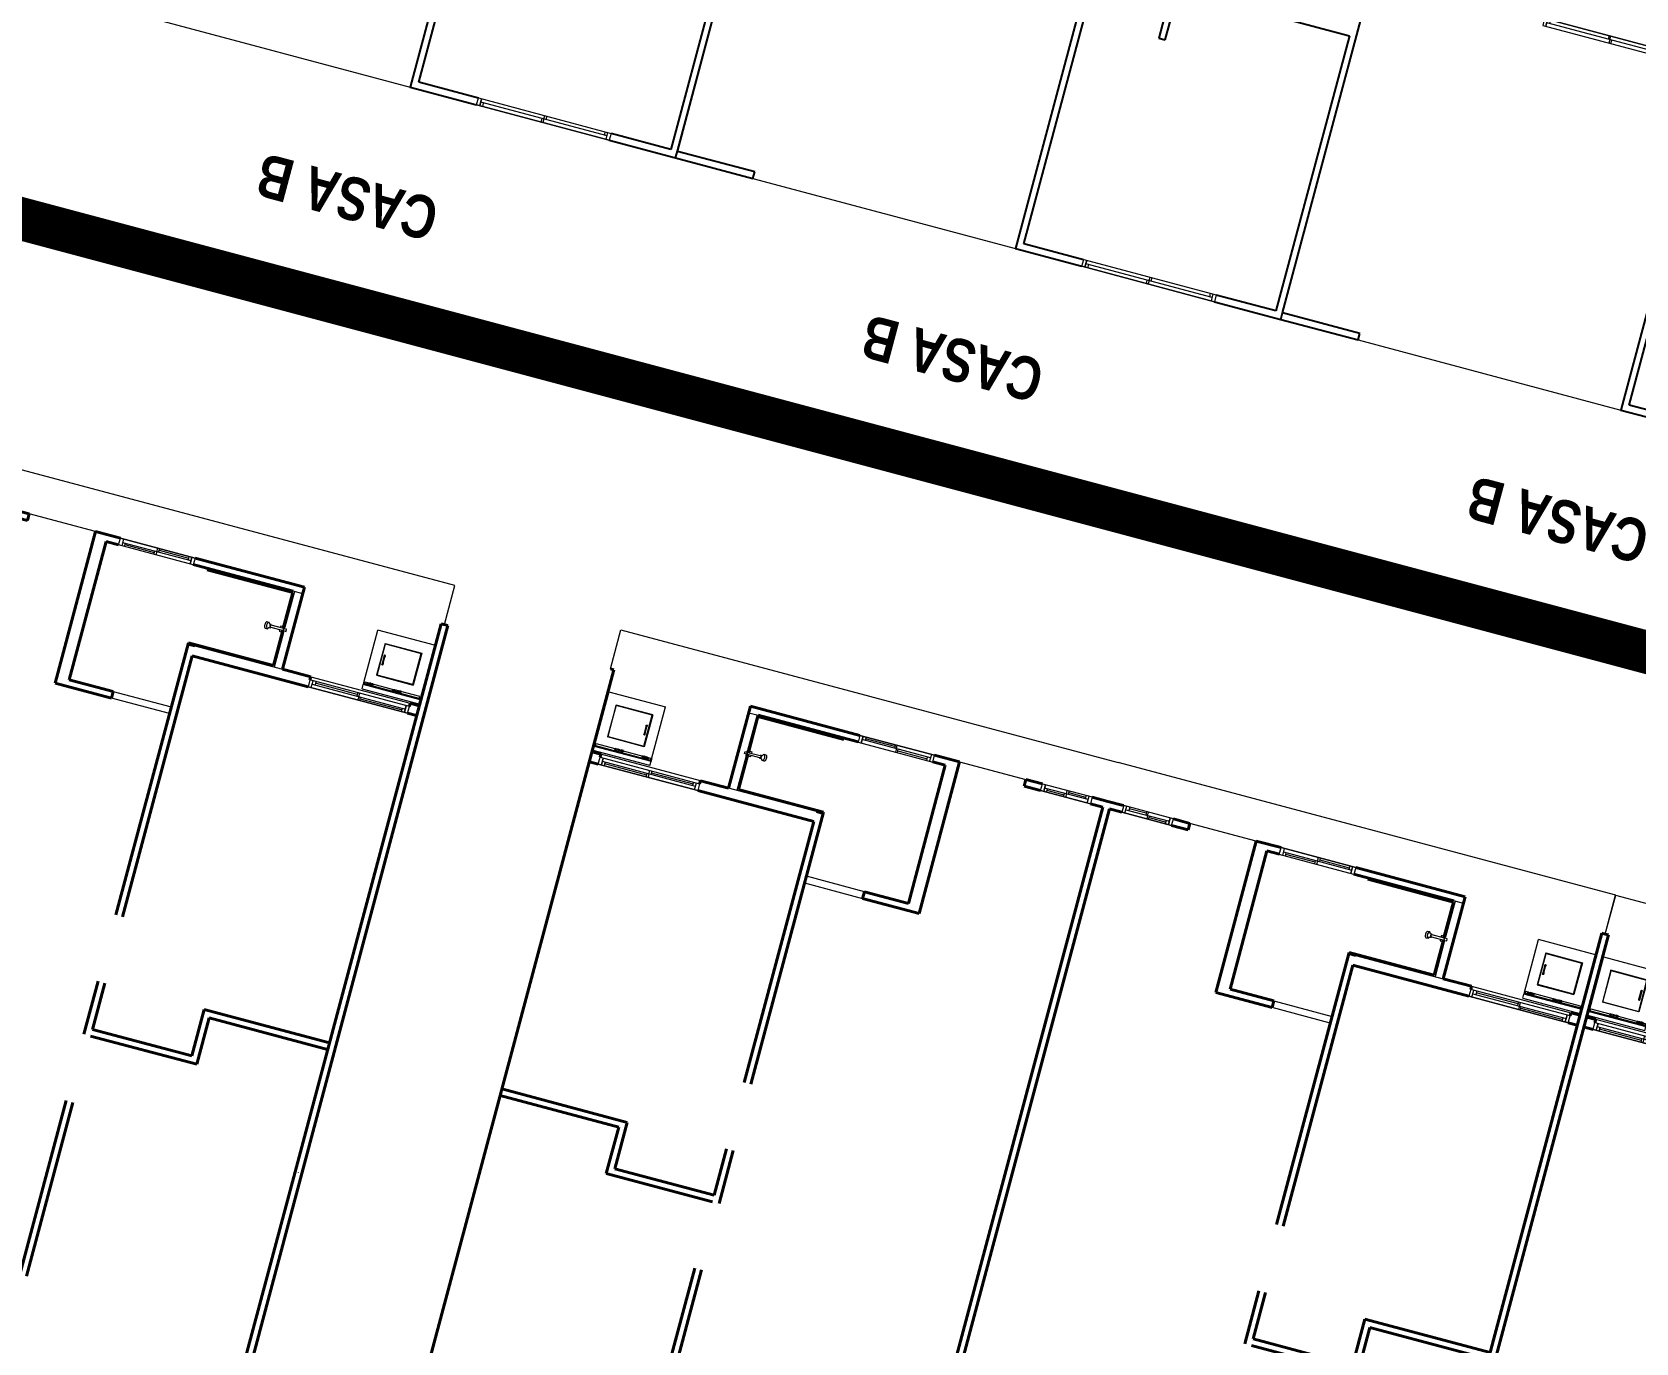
# Model space of a CAD drawing. Header units: metres. Extents: x 689715 to 690980, y 1005284 to 1006835.
# Drawn here: x 690800.23 to 690818.92, y 1005441.75 to 1005457.03 of the extents above; entities that cross this region are included whole.
import ezdxf

# ---------------------------------------------------------------- set-up
doc = ezdxf.new("R2010")
doc.units = ezdxf.units.M
doc.linetypes.add('Dash', pattern=[0.006, 0.003, -0.003])
for name, color, linetype in [('0_HUELLA MAYA 3R', 7, 'Continuous'), ('A-BLDG', 7, 'Continuous'), ('C-LOTE-LINEA', 230, 'Continuous'), ('POLIGONO EFECTIVO FIII', 6, 'Continuous')]:
    doc.layers.add(name, color=color, linetype=linetype)
for name, color, linetype, lineweight in [('A-AREA', 250, 'Dash', 9), ('A-FLOR', 250, 'Continuous', 9), ('A-GLAZ', 151, 'Continuous', 9), ('A-WALL', 250, 'Continuous', 9), ('G-ANNO-TEXT', 2, 'Continuous', 9), ('G-IMPT', 8, 'Continuous', 9), ('P-PIPE', 250, 'Continuous', 9), ('P-SANR-FIXT', 250, 'Continuous', 9), ('Q-SPCQ', 91, 'Continuous', 9)]:
    doc.layers.add(name, color=color, linetype=linetype, lineweight=lineweight)
doc.styles.add('Arial_B', font='', dxfattribs={"width": 0.8, "height": 0.5})
doc.styles.get('Arial_B').set_extended_font_data('Arial', bold=True)

# ---------------------------------------------------------------- blocks, each defined once
blk = doc.blocks.new('Window-Sliding - VENTANA DE 1_60 X 1_20-675561-PLANO CLAVE')
at = {"layer": 'A-GLAZ'}
for p, q in [((0.8, 0.04), (-0.8, 0.04)), ((-0.8, 0.04), (-0.8, -0.043)), ((-0.8, 0.04), (0.8, 0.04)), ((-0.762, -0.043), (-0.762, 0.04)), ((-0.762, 0.04), (-0.762, -0.043)), ((-0.727, 0.04), (-0.727, -0.001)), ((-0.022, 0.04), (-0.022, -0.001)), ((0, -0.001), (0, 0.04)), ((0.762, 0.04), (0.762, -0.043)), ((0.8, -0.043), (0.8, 0.04)), ((-0.8, -0.043), (0.8, -0.043)), ((-0.8, -0.043), (0.8, -0.043)), ((-0.8, -0.043), (0.8, -0.043)), ((0.762, -0.001), (-0.762, -0.001)), ((0, -0.001), (0, -0.043)), ((0.023, -0.043), (0.023, -0.001)), ((0.727, -0.043), (0.727, -0.001))]:
    blk.add_line(p, q, dxfattribs=at)
blk = doc.blocks.new('Window-Sliding - VENTANA DE 1_60 X 1_20-1075703-PLANO CLAVE')
at = {"layer": 'A-GLAZ'}
for p, q in [((-0.8, -0.04), (-0.8, 0.043)), ((-0.8, 0.043), (0.8, 0.043)), ((-0.8, 0.043), (0.8, 0.043)), ((-0.8, 0.043), (0.8, 0.043)), ((-0.762, 0.043), (-0.762, -0.04)), ((-0.762, -0.04), (-0.762, 0.043)), ((0.762, 0.001), (-0.762, 0.001)), ((-0.727, -0.04), (-0.727, 0.001)), ((-0.022, -0.04), (-0.022, 0.001)), ((0, 0.001), (0, 0.043)), ((0, 0.001), (0, -0.04)), ((0.023, 0.043), (0.023, 0.001)), ((0.727, 0.043), (0.727, 0.001)), ((0.762, -0.04), (0.762, 0.043)), ((0.8, 0.043), (0.8, -0.04)), ((0.8, -0.04), (-0.8, -0.04)), ((-0.8, -0.04), (0.8, -0.04))]:
    blk.add_line(p, q, dxfattribs=at)
blk = doc.blocks.new('FRESNO B')
at = {"layer": 'A-FLOR', "color": 141}
blk.add_line((7.917, 17.35), (4.75, 17.35), dxfattribs=at)
at = {"layer": 'A-WALL', "color": 141, "lineweight": 25}
for p, q in [((2.35, 17.35), (1.55, 17.35)), ((1.55, 17.35), (1.55, 17.27)), ((1.55, 17.27), (1.55, 17.27)), ((1.55, 17.27), (1.55, 12.65)), ((1.63, 17.27), (2.35, 17.27)), ((1.63, 13.95), (1.63, 17.27)), ((4.75, 17.35), (3.95, 17.35)), ((3.95, 17.27), (4.67, 17.27)), ((4.67, 17.27), (4.67, 14.15)), ((4.75, 14.15), (4.75, 17.35)), ((7.917, 17.35), (7.917, 17.27)), ((7.917, 17.27), (8.85, 17.27)), ((8.85, 17.35), (7.917, 17.35)), ((8.85, 17.27), (8.85, 12.65)), ((3.69, 14.55), (3.69, 13.95)), ((3.77, 14.55), (3.69, 14.55)), ((3.77, 13.87), (3.77, 14.55)), ((3.69, 13.95), (1.63, 13.95))]:
    blk.add_line(p, q, dxfattribs=at)
at = {"layer": 'A-GLAZ', "color": 141, "rotation": 180}
for name, p in [('Window-Sliding - VENTANA DE 1_60 X 1_20-1075703-PLANO CLAVE', (3.15, 17.31)), ('Window-Sliding - VENTANA DE 1_60 X 1_20-675561-PLANO CLAVE', (5.985, 13.21))]:
    blk.add_blockref(name, p, dxfattribs=at)
at = {"layer": 'G-ANNO-TEXT', "color": 141, "insert": (4.063, 19.029), "char_height": 0.5, "width": 2.64557, "attachment_point": 1, "style": 'Arial_B'}
blk.add_mtext('CASA B', dxfattribs=at)
blk = doc.blocks.new('Shower_System-Symmons-Dia-Shower-Tub_Spout - DUCHA-743155-NIVEL 000')
at = {"layer": 'P-PIPE'}
for p, q in [((10.057, 11.284), (10.031, 11.284)), ((10.063, 11.278), (10.057, 11.284)), ((10.07, 11.266), (10.063, 11.278)), ((10.063, 11.215), (10.07, 11.227)), ((10.085, 11.266), (10.07, 11.266)), ((10.07, 11.227), (10.085, 11.227)), ((10.085, 11.259), (10.091, 11.259)), ((10.085, 11.234), (10.091, 11.234)), ((10.241, 11.259), (10.091, 11.259)), ((10.091, 11.234), (10.241, 11.234)), ((10.246, 11.278), (10.241, 11.261)), ((10.241, 11.261), (10.241, 11.259)), ((10.241, 11.234), (10.241, 11.259)), ((10.241, 11.234), (10.241, 11.232)), ((10.241, 11.232), (10.246, 11.215)), ((10.246, 11.215), (10.246, 11.278)), ((10.25, 11.278), (10.246, 11.278)), ((10.25, 11.259), (10.25, 11.278)), ((10.275, 11.259), (10.25, 11.259)), ((10.25, 11.234), (10.275, 11.234)), ((10.25, 11.215), (10.25, 11.234)), ((10.275, 11.234), (10.275, 11.259)), ((10.031, 11.208), (10.057, 11.208)), ((10.057, 11.208), (10.063, 11.215)), ((10.246, 11.215), (10.25, 11.215))]:
    blk.add_line(p, q, dxfattribs=at)
for centre, major_axis, ratio, start_param, end_param in [((10.057, 11.246), (0, 0.038), 0.494548, 0, 3.141593), ((10.085, 11.246), (0, 0.0191), 0.424754, 5.442117, 10.265847), ((10.085, 11.246), (0, 0.0127), 0.424754, 0, 3.141593)]:
    blk.add_ellipse(centre, major_axis=major_axis, ratio=ratio, start_param=start_param, end_param=end_param, dxfattribs=at)
blk.add_open_spline([(10.031, 11.284), (10.029, 11.284), (10.025, 11.282), (10.02, 11.274), (10.017, 11.262), (10.015, 11.25), (10.016, 11.237), (10.018, 11.225), (10.021, 11.218), (10.024, 11.213), (10.026, 11.21), (10.029, 11.209), (10.03, 11.208), (10.031, 11.208)], degree=3, knots=[-1, -1, -1, -1, -0.868421, -0.736842, -0.631579, -0.526316, -0.421053, -0.315789, -0.210526, -0.157895, -0.105263, -0.052632, 0, 0, 0, 0], dxfattribs=at)
for points in [[(10.091, 11.259), (10.09, 11.261), (10.089, 11.263), (10.087, 11.265), (10.086, 11.266), (10.085, 11.266)], [(10.085, 11.227), (10.086, 11.227), (10.087, 11.228), (10.089, 11.23), (10.09, 11.232), (10.091, 11.234)]]:
    blk.add_open_spline(points, degree=3, dxfattribs=at)
at = {"layer": 'P-SANR-FIXT'}
for p, q in [((10.199, 11.278), (10.199, 11.259)), ((10.235, 11.278), (10.199, 11.278)), ((10.199, 11.234), (10.199, 11.215)), ((10.244, 11.269), (10.244, 11.278)), ((10.244, 11.215), (10.244, 11.224)), ((10.199, 11.215), (10.235, 11.215))]:
    blk.add_line(p, q, dxfattribs=at)
blk = doc.blocks.new('Washer_320 - 11ZWSH05_dwg-1011216-NIVEL 000')
at = {"layer": 'G-IMPT'}
for p, q in [((0, 0.686), (0, 0)), ((0, 0.686), (0.051, 0.686)), ((0.049, 0.686), (0.051, 0.686)), ((0.076, 0.686), (0.051, 0.686)), ((0.051, 0), (0.051, 0.686)), ((0.051, 0), (0.051, 0.686)), ((0.056, 0.013), (0.056, 0.673)), ((0.056, 0.013), (0.056, 0.673)), ((0.063, 0.673), (0.056, 0.673)), ((0.056, 0.673), (0.063, 0.673)), ((0.063, 0.013), (0.063, 0.673)), ((0.085, 0.673), (0.063, 0.673)), ((0.063, 0.013), (0.063, 0.673)), ((0.063, 0.673), (0.085, 0.673)), ((0.068, 0.629), (0.07, 0.639)), ((0.076, 0.629), (0.068, 0.629)), ((0.068, 0.629), (0.069, 0.628)), ((0.068, 0.629), (0.068, 0.616)), ((0.076, 0.629), (0.068, 0.629)), ((0.069, 0.615), (0.068, 0.616)), ((0.068, 0.616), (0.075, 0.616)), ((0.068, 0.616), (0.068, 0.603)), ((0.068, 0.616), (0.075, 0.616)), ((0.069, 0.604), (0.068, 0.603)), ((0.07, 0.604), (0.068, 0.603)), ((0.07, 0.604), (0.068, 0.603)), ((0.068, 0.591), (0.068, 0.603)), ((0.075, 0.603), (0.068, 0.603)), ((0.075, 0.603), (0.068, 0.603)), ((0.069, 0.592), (0.068, 0.591)), ((0.076, 0.591), (0.068, 0.591)), ((0.07, 0.581), (0.068, 0.591)), ((0.076, 0.591), (0.068, 0.591)), ((0.07, 0.639), (0.072, 0.646)), ((0.077, 0.639), (0.07, 0.639)), ((0.07, 0.639), (0.07, 0.635)), ((0.077, 0.639), (0.07, 0.639)), ((0.07, 0.584), (0.07, 0.581)), ((0.077, 0.581), (0.07, 0.581)), ((0.07, 0.581), (0.072, 0.574)), ((0.077, 0.581), (0.07, 0.581)), ((0.074, 0.648), (0.072, 0.646)), ((0.079, 0.646), (0.072, 0.646)), ((0.079, 0.646), (0.072, 0.646)), ((0.072, 0.577), (0.072, 0.574)), ((0.074, 0.572), (0.072, 0.574)), ((0.079, 0.574), (0.072, 0.574)), ((0.079, 0.574), (0.072, 0.574)), ((0.074, 0.648), (0.081, 0.648)), ((0.074, 0.648), (0.081, 0.648)), ((0.074, 0.572), (0.081, 0.572)), ((0.074, 0.572), (0.081, 0.572)), ((0.076, 0.629), (0.075, 0.616)), ((0.081, 0.61), (0.075, 0.616)), ((0.075, 0.616), (0.075, 0.603)), ((0.081, 0.61), (0.075, 0.603)), ((0.076, 0.591), (0.075, 0.603)), ((0.076, 0.686), (0.076, 0.673)), ((0.076, 0.686), (0.708, 0.686)), ((0.077, 0.639), (0.076, 0.629)), ((0.076, 0.629), (0.081, 0.61)), ((0.076, 0.591), (0.081, 0.61)), ((0.076, 0.591), (0.077, 0.581)), ((0.077, 0.639), (0.079, 0.646)), ((0.077, 0.639), (0.081, 0.61)), ((0.077, 0.581), (0.081, 0.61)), ((0.077, 0.581), (0.079, 0.574)), ((0.079, 0.646), (0.081, 0.648)), ((0.079, 0.646), (0.081, 0.61)), ((0.079, 0.574), (0.081, 0.61)), ((0.081, 0.61), (0.079, 0.609)), ((0.081, 0.61), (0.079, 0.609)), ((0.079, 0.574), (0.081, 0.572)), ((0.08, 0.61), (0.081, 0.61)), ((0.08, 0.61), (0.081, 0.61)), ((0.08, 0.61), (0.081, 0.61)), ((0.08, 0.61), (0.081, 0.61)), ((0.084, 0.646), (0.081, 0.648)), ((0.081, 0.648), (0.081, 0.61)), ((0.084, 0.646), (0.081, 0.61)), ((0.086, 0.639), (0.081, 0.61)), ((0.087, 0.629), (0.081, 0.61)), ((0.088, 0.616), (0.081, 0.61)), ((0.088, 0.603), (0.081, 0.61)), ((0.086, 0.581), (0.081, 0.61)), ((0.087, 0.591), (0.081, 0.61)), ((0.084, 0.574), (0.081, 0.61)), ((0.081, 0.572), (0.081, 0.61)), ((0.084, 0.574), (0.081, 0.572)), ((0.084, 0.646), (0.086, 0.639)), ((0.086, 0.581), (0.084, 0.574)), ((0.085, 0.641), (0.085, 0.673)), ((0.085, 0.342), (0.085, 0.579)), ((0.086, 0.639), (0.087, 0.629)), ((0.087, 0.629), (0.086, 0.628)), ((0.087, 0.629), (0.086, 0.628)), ((0.086, 0.592), (0.087, 0.591)), ((0.086, 0.592), (0.087, 0.591)), ((0.086, 0.581), (0.087, 0.591)), ((0.087, 0.629), (0.088, 0.616)), ((0.087, 0.616), (0.088, 0.616)), ((0.088, 0.603), (0.087, 0.603)), ((0.088, 0.603), (0.087, 0.591)), ((0.088, 0.603), (0.088, 0.616)), ((0.58, 0.564), (0.195, 0.564)), ((0.195, 0.564), (0.195, 0.122)), ((0.2, 0.559), (0.195, 0.564)), ((0.58, 0.564), (0.575, 0.559)), ((0.58, 0.564), (0.58, 0.122)), ((0.708, 0), (0.708, 0.686)), ((0.2, 0.127), (0.2, 0.559)), ((0.2, 0.559), (0.575, 0.559)), ((0.332, 0.537), (0.328, 0.533)), ((0.328, 0.528), (0.328, 0.533)), ((0.328, 0.533), (0.339, 0.533)), ((0.332, 0.524), (0.328, 0.528)), ((0.328, 0.528), (0.339, 0.528)), ((0.332, 0.537), (0.337, 0.537)), ((0.332, 0.537), (0.341, 0.536)), ((0.332, 0.524), (0.341, 0.525)), ((0.337, 0.524), (0.332, 0.524)), ((0.344, 0.536), (0.337, 0.537)), ((0.344, 0.525), (0.337, 0.524)), ((0.341, 0.536), (0.339, 0.533)), ((0.339, 0.533), (0.339, 0.528)), ((0.339, 0.533), (0.35, 0.532)), ((0.339, 0.528), (0.35, 0.529)), ((0.341, 0.525), (0.339, 0.528)), ((0.344, 0.536), (0.341, 0.536)), ((0.341, 0.536), (0.35, 0.535)), ((0.35, 0.526), (0.341, 0.525)), ((0.344, 0.525), (0.341, 0.525)), ((0.344, 0.536), (0.35, 0.535)), ((0.344, 0.525), (0.35, 0.526)), ((0.35, 0.535), (0.425, 0.535)), ((0.35, 0.532), (0.35, 0.535)), ((0.35, 0.532), (0.35, 0.529)), ((0.35, 0.532), (0.425, 0.532)), ((0.35, 0.526), (0.35, 0.529)), ((0.425, 0.529), (0.35, 0.529)), ((0.35, 0.526), (0.425, 0.526)), ((0.425, 0.535), (0.431, 0.536)), ((0.425, 0.535), (0.434, 0.536)), ((0.425, 0.535), (0.425, 0.532)), ((0.425, 0.532), (0.436, 0.533)), ((0.425, 0.529), (0.425, 0.532)), ((0.425, 0.529), (0.425, 0.526)), ((0.425, 0.529), (0.436, 0.528)), ((0.431, 0.525), (0.425, 0.526)), ((0.425, 0.526), (0.434, 0.525)), ((0.431, 0.536), (0.438, 0.537)), ((0.431, 0.536), (0.434, 0.536)), ((0.431, 0.525), (0.438, 0.524)), ((0.431, 0.525), (0.434, 0.525)), ((0.443, 0.537), (0.434, 0.536)), ((0.436, 0.533), (0.434, 0.536)), ((0.436, 0.528), (0.434, 0.525)), ((0.443, 0.524), (0.434, 0.525)), ((0.436, 0.528), (0.436, 0.533)), ((0.436, 0.533), (0.447, 0.533)), ((0.436, 0.528), (0.447, 0.528)), ((0.443, 0.537), (0.438, 0.537)), ((0.438, 0.524), (0.443, 0.524)), ((0.443, 0.537), (0.447, 0.533)), ((0.443, 0.524), (0.447, 0.528)), ((0.447, 0.528), (0.447, 0.533)), ((0.575, 0.559), (0.575, 0.127)), ((0.074, 0.342), (0.073, 0.342)), ((0.073, 0.316), (0.073, 0.342)), ((0.084, 0.342), (0.073, 0.342)), ((0.074, 0.316), (0.073, 0.316)), ((0.073, 0.316), (0.084, 0.316)), ((0.073, 0.304), (0.074, 0.304)), ((0.073, 0.304), (0.073, 0.278)), ((0.073, 0.304), (0.084, 0.304)), ((0.074, 0.278), (0.073, 0.278)), ((0.084, 0.278), (0.073, 0.278)), ((0.074, 0.266), (0.073, 0.266)), ((0.084, 0.266), (0.073, 0.266)), ((0.073, 0.24), (0.073, 0.266)), ((0.084, 0.24), (0.073, 0.24)), ((0.073, 0.24), (0.074, 0.24)), ((0.089, 0.342), (0.084, 0.342)), ((0.084, 0.316), (0.084, 0.342)), ((0.089, 0.316), (0.084, 0.316)), ((0.089, 0.304), (0.084, 0.304)), ((0.084, 0.278), (0.084, 0.304)), ((0.089, 0.278), (0.084, 0.278)), ((0.084, 0.266), (0.089, 0.266)), ((0.084, 0.266), (0.084, 0.24)), ((0.089, 0.24), (0.084, 0.24)), ((0.085, 0.304), (0.085, 0.316)), ((0.085, 0.266), (0.085, 0.278)), ((0.085, 0.013), (0.085, 0.24)), ((0.089, 0.342), (0.089, 0.316)), ((0.089, 0.304), (0.089, 0.278)), ((0.089, 0.24), (0.089, 0.266)), ((0.063, 0.013), (0.056, 0.013)), ((0.063, 0.013), (0.056, 0.013)), ((0.056, 0.013), (0.057, 0.013)), ((0.063, 0.013), (0.085, 0.013)), ((0.076, 0.013), (0.076, 0)), ((0.2, 0.127), (0.195, 0.122)), ((0.58, 0.122), (0.195, 0.122)), ((0.2, 0.127), (0.575, 0.127)), ((0.575, 0.127), (0.58, 0.122)), ((0, 0), (0.051, 0)), ((0.051, 0), (0.049, 0)), ((0.076, 0), (0.051, 0)), ((0.708, 0), (0.076, 0))]:
    blk.add_line(p, q, dxfattribs=at)
blk = doc.blocks.new('Washer_320 - LAVADORA-1011223-NIVEL 000')
blk.add_blockref('Washer_320 - 11ZWSH05_dwg-1011216-NIVEL 000', (0, 0))
blk = doc.blocks.new('Window-Sliding - VENTANA DE 1_20 X 1_20-775562-NIVEL 000')
at = {"layer": 'A-GLAZ'}
for p, q in [((0.6, 0.06), (-0.6, 0.06)), ((-0.6, 0.06), (-0.6, -0.023)), ((-0.6, 0.06), (0.6, 0.06)), ((-0.562, -0.023), (-0.562, 0.06)), ((-0.562, 0.06), (-0.562, -0.023)), ((0.562, 0.019), (-0.562, 0.019)), ((-0.527, 0.06), (-0.527, 0.019)), ((-0.022, 0.039), (-0.527, 0.039)), ((-0.022, 0.06), (-0.022, 0.019)), ((0, 0.019), (0, 0.06)), ((0, 0.019), (0, -0.023)), ((0.023, -0.023), (0.023, 0.019)), ((0.527, -0.023), (0.527, 0.019)), ((0.562, 0.06), (0.562, -0.023)), ((0.6, -0.023), (0.6, 0.06)), ((-0.6, -0.023), (0.6, -0.023)), ((-0.6, -0.023), (0.6, -0.023)), ((-0.6, -0.023), (0.6, -0.023)), ((0.023, -0.002), (0.527, -0.002))]:
    blk.add_line(p, q, dxfattribs=at)
blk = doc.blocks.new('Window-Sliding - VENTANA DE 0_60X0_90-1017190-NIVEL 000')
at = {"layer": 'A-GLAZ'}
for p, q in [((0.3, 0.04), (-0.3, 0.04)), ((-0.3, 0.04), (-0.3, -0.043)), ((-0.3, 0.04), (0.3, 0.04)), ((-0.262, -0.043), (-0.262, 0.04)), ((-0.262, 0.04), (-0.262, -0.043)), ((-0.227, 0.04), (-0.227, -0.001)), ((-0.022, 0.019), (-0.227, 0.019)), ((-0.022, 0.04), (-0.022, -0.001)), ((0, -0.001), (0, 0.04)), ((0.262, 0.04), (0.262, -0.043)), ((0.3, -0.043), (0.3, 0.04)), ((-0.3, -0.043), (0.3, -0.043)), ((-0.3, -0.043), (0.3, -0.043)), ((-0.3, -0.043), (0.3, -0.043)), ((0.262, -0.001), (-0.262, -0.001)), ((0, -0.001), (0, -0.043)), ((0.023, -0.043), (0.023, -0.001)), ((0.023, -0.022), (0.227, -0.022)), ((0.227, -0.043), (0.227, -0.001))]:
    blk.add_line(p, q, dxfattribs=at)
blk = doc.blocks.new('Window-Sliding - VENTANA DE 0_90 X 0_60-1017514-NIVEL 000')
at = {"layer": 'A-GLAZ'}
for p, q in [((-0.45, -0.04), (-0.45, 0.043)), ((-0.45, 0.043), (0.45, 0.043)), ((-0.45, 0.043), (0.45, 0.043)), ((-0.45, 0.043), (0.45, 0.043)), ((-0.412, 0.043), (-0.412, -0.04)), ((-0.412, -0.04), (-0.412, 0.043)), ((0.412, 0.001), (-0.412, 0.001)), ((-0.377, -0.04), (-0.377, 0.001)), ((-0.022, -0.04), (-0.022, 0.001)), ((0, 0.001), (0, 0.043)), ((0, 0.001), (0, -0.04)), ((0.023, 0.043), (0.023, 0.001)), ((0.023, 0.022), (0.377, 0.022)), ((0.377, 0.043), (0.377, 0.001)), ((0.412, -0.04), (0.412, 0.043)), ((0.45, 0.043), (0.45, -0.04)), ((0.45, -0.04), (-0.45, -0.04)), ((-0.45, -0.04), (0.45, -0.04)), ((-0.022, -0.019), (-0.377, -0.019))]:
    blk.add_line(p, q, dxfattribs=at)
blk = doc.blocks.new('MEDIANERA')
at = {"layer": 'A-AREA', "color": 8}
blk.add_line((12.04, 5.175), (12.04, 5.176), dxfattribs=at)
at = {"layer": 'A-FLOR', "color": 8}
for p, q in [((12.04, 12.257), (6.04, 12.257)), ((12.04, 11.787), (12.04, 12.257)), ((7.83, 11.787), (7.03, 11.787)), ((8.51, 10.039), (9.21, 10.039)), ((9.21, 9.959), (8.51, 9.959)), ((12.04, 5.175), (12.04, 5.176))]:
    blk.add_line(p, q, dxfattribs=at)
at = {"layer": 'A-WALL', "color": 8, "lineweight": 40}
for p, q in [((6.23, 11.787), (6.04, 11.787)), ((7.03, 11.787), (6.83, 11.787)), ((7.03, 11.707), (7.03, 11.787)), ((7.83, 11.787), (7.83, 9.959)), ((8.13, 11.787), (7.83, 11.787)), ((10.35, 11.787), (9.03, 11.787)), ((10.35, 10.797), (10.35, 11.787)), ((12.04, 11.787), (12, 11.787)), ((12, 11.787), (12, 5.176)), ((6.08, 11.707), (6.23, 11.707)), ((6.08, 3.288), (6.08, 11.707)), ((6.83, 11.707), (7.03, 11.707)), ((7.98, 10.039), (7.98, 11.707)), ((7.98, 11.707), (8.13, 11.707)), ((9.03, 11.707), (10.235, 11.707)), ((9.201, 11.707), (9.201, 11.692)), ((9.201, 11.692), (10.235, 11.692)), ((10.235, 11.692), (10.235, 11.259)), ((10.235, 11.234), (10.235, 10.812)), ((9.21, 10.812), (9.21, 7.529)), ((10.235, 10.812), (9.21, 10.812)), ((9.29, 10.797), (9.21, 10.797)), ((9.29, 10.677), (10.69, 10.677)), ((9.29, 7.529), (9.29, 10.677)), ((10.69, 10.797), (10.35, 10.797)), ((10.69, 10.76), (10.69, 10.797)), ((11.999, 10.797), (11.89, 10.797)), ((11.89, 10.797), (11.89, 10.76)), ((11.89, 10.677), (11.996, 10.677)), ((11.997, 10.677), (12, 10.677)), ((7.83, 9.959), (8.51, 9.959)), ((8.51, 10.039), (7.98, 10.039)), ((8.51, 9.959), (8.51, 10.039)), ((9.21, 6.729), (9.21, 6.09)), ((9.29, 6.17), (9.29, 6.729)), ((10.49, 6.729), (10.49, 6.17)), ((12, 6.729), (10.49, 6.729)), ((10.57, 6.09), (10.57, 6.649)), ((10.57, 6.649), (12, 6.649)), ((10.49, 6.17), (9.29, 6.17)), ((9.29, 6.09), (10.57, 6.09)), ((9.21, 5.29), (9.21, 3.191)), ((9.29, 3.191), (9.29, 5.29)), ((12, 5.175), (12, 2.291))]:
    blk.add_line(p, q, dxfattribs=at)
at = {"layer": 'A-WALL', "color": 8}
for p, q in [((10.35, 11.707), (10.235, 11.707)), ((10.25, 11.707), (10.25, 11.278)), ((10.25, 11.215), (10.25, 10.797)), ((9.29, 10.797), (10.35, 10.797)), ((10.69, 10.797), (11.89, 10.797)), ((11.997, 10.677), (11.996, 10.677)), ((11.999, 10.797), (12, 10.797))]:
    blk.add_line(p, q, dxfattribs=at)
at = {"layer": 'A-GLAZ', "color": 8, "rotation": 180}
for name, p in [('Window-Sliding - VENTANA DE 0_60X0_90-1017190-NIVEL 000', (6.53, 11.747)), ('Window-Sliding - VENTANA DE 0_90 X 0_60-1017514-NIVEL 000', (8.58, 11.747)), ('Window-Sliding - VENTANA DE 1_20 X 1_20-775562-NIVEL 000', (11.29, 10.737))]:
    blk.add_blockref(name, p, dxfattribs=at)
at = {"layer": 'P-SANR-FIXT', "color": 8}
blk.add_blockref('Shower_System-Symmons-Dia-Shower-Tub_Spout - DUCHA-743155-NIVEL 000', (0, 0), dxfattribs=at)
at = {"layer": 'Q-SPCQ', "color": 8, "rotation": 90}
blk.add_blockref('Washer_320 - LAVADORA-1011223-NIVEL 000', (11.99, 10.816), dxfattribs=at)
blk = doc.blocks.new('HUELLA MAYA 3R')
at = {"layer": '0_HUELLA MAYA 3R', "lineweight": 40}
for p, q in [((1.04, -3.299), (0.96, -3.299)), ((0.96, -3.299), (0.96, -17.309))]:
    blk.add_line(p, q, dxfattribs=at)
at = {"layer": '0_HUELLA MAYA 3R', "xscale": -1}
blk.add_blockref('MEDIANERA', (13.04, -15.086), dxfattribs=at)

msp = doc.modelspace()

# ---------------------------------------------------------------- linework, layer by layer
at = {"layer": 'C-LOTE-LINEA'}
msp.add_lwpolyline([(690844.074, 1005443.127), (690613.606, 1005504.596)], dxfattribs=at)
at = {"layer": 'POLIGONO EFECTIVO FIII', "linetype": 'Continuous', "ltscale": 10, "const_width": 0.5}
msp.add_lwpolyline([(690669.467, 1005714.035), (690613.606, 1005504.596), (690844.074, 1005443.127)], dxfattribs=at)

# ---------------------------------------------------------------- block references
at = {"layer": '0_HUELLA MAYA 3R', "xscale": -1}
for name, p, rotation in [('HUELLA MAYA 3R', (690806.851, 1005453.055), 345.0660436871627), ('MEDIANERA', (690815.563, 1005435.118), 345.0660436062521), ('MEDIANERA', (690827.157, 1005432.026), 345.0660436062521)]:
    msp.add_blockref(name, p, dxfattribs=dict(at, rotation=rotation))
at = {"layer": '0_HUELLA MAYA 3R', "rotation": 345.0660436062521}
msp.add_blockref('MEDIANERA', (690803.891, 1005438.231), dxfattribs=at)
at = {"layer": 'A-BLDG', "rotation": 165.0663971945302}
for p in [(690813.696, 1005471.929), (690820.749, 1005470.047), (690827.803, 1005468.166)]:
    msp.add_blockref('FRESNO B', p, dxfattribs=at)

doc.saveas('drawing.dxf')
